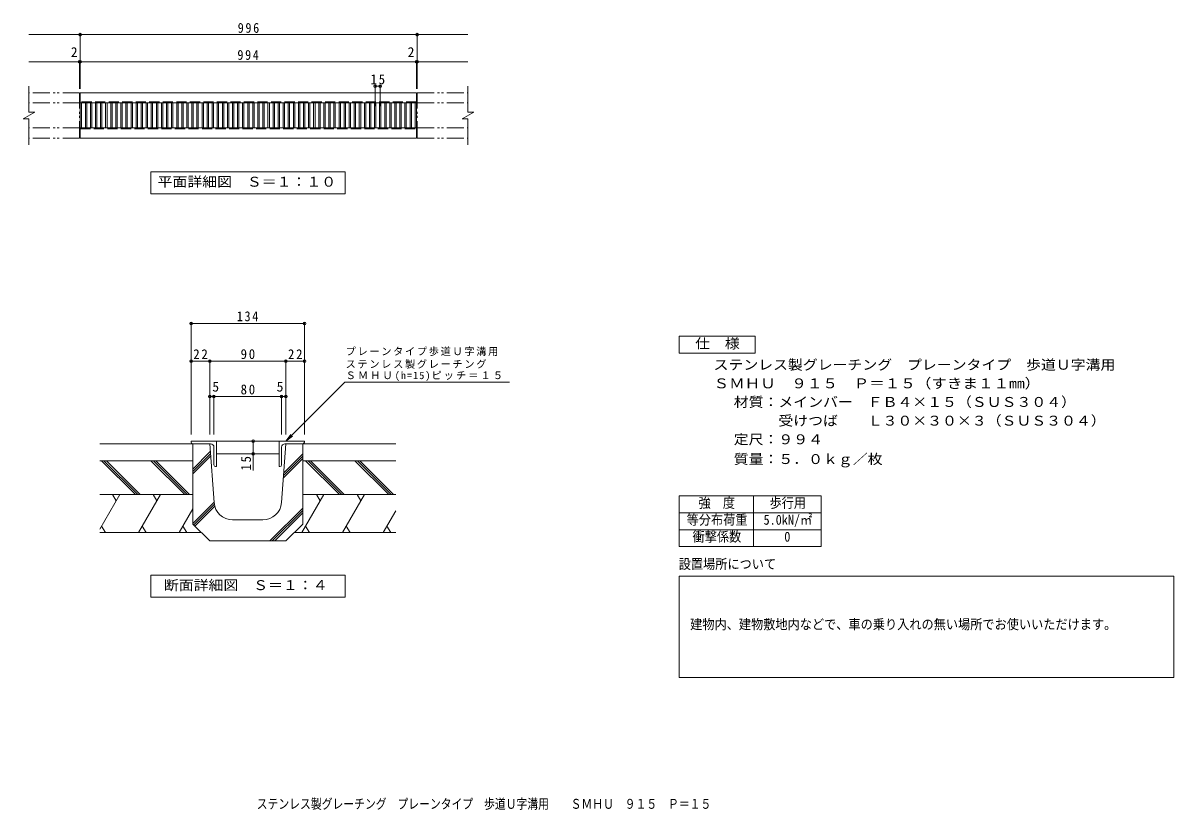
# Model space of a CAD drawing. Units: millimetres, scale not verified, with parts at other scales. Extents: x -647 to 714, y -545 to 386.
import ezdxf
from ezdxf.enums import TextEntityAlignment as Align

# ---------------------------------------------------------------- set-up
doc = ezdxf.new("R2010")
doc.units = ezdxf.units.MM
doc.header["$LTSCALE"] = 4
doc.header["$PDMODE"] = 32
doc.header["$PDSIZE"] = 3.2
doc.linetypes.add('DASHED3', pattern=[4, 3, -1])
doc.linetypes.add('DOUBLE_CHAIN1', pattern=[8.8, 5, -1, 0.6, -0.6, 0.6, -1])
for name, color, linetype, lineweight in [('A-0', 6, 'Continuous', 9), ('A-4', 2, 'Continuous', 9), ('A-5', 7, 'Continuous', 9), ('C-1', 2, 'Continuous', 9), ('C-2', 3, 'Continuous', 9), ('C-4', 7, 'Continuous', 9), ('C-5', 7, 'Continuous', 9)]:
    doc.layers.add(name, color=color, linetype=linetype, lineweight=lineweight)
doc.layers.add('F-5_F-5ﾚｲﾔ', color=2, linetype='Continuous')
doc.styles.add('ＭＳ ゴシック', font='')
doc.styles.get('ＭＳ ゴシック').set_extended_font_data('MS Gothic')

msp = doc.modelspace()

# ---------------------------------------------------------------- linework, layer by layer
at = {"layer": 'A-0', "color": 7}
for p, q in [((-448.07, 32.088), (-448.07, -100.583)), ((-448.07, 30.888), (-314.07, 30.888)), ((-314.07, 32.088), (-314.07, -100.583)), ((-426.07, -12.641), (-426.07, -100.583)), ((-336.07, -12.641), (-336.07, -100.583)), ((-426.07, -13.841), (-448.07, -13.841)), ((-336.07, -13.841), (-426.07, -13.841)), ((-314.07, -13.841), (-336.07, -13.841)), ((-336.07, -108.583), (-266.283, -38.796)), ((-266.283, -38.796), (-71.53, -38.796)), ((-421.07, -55.716), (-426.07, -55.716)), ((-421.07, -54.516), (-421.07, -100.583)), ((-341.07, -55.716), (-421.07, -55.716)), ((-341.07, -54.516), (-341.07, -100.583)), ((-336.07, -55.716), (-341.07, -55.716)), ((-374.846, -108.583), (-374.846, -123.583)), ((-336.07, -108.583), (-329.982, -100.65)), ((-336.07, -108.583), (-328.136, -102.496)), ((-374.846, -123.583), (-374.846, -143.311))]:
    msp.add_line(p, q, dxfattribs=at)
at = {"layer": 'A-0', "color": 3}
for p, q in [((-418.07, -108.583), (-448.07, -108.583)), ((-448.07, -109.583), (-448.07, -108.583)), ((-418.07, -108.583), (-418.07, -138.583)), ((-344.07, -108.583), (-418.07, -108.583)), ((-344.07, -108.583), (-344.07, -138.583)), ((-344.07, -108.583), (-314.07, -108.583)), ((-314.07, -109.583), (-314.07, -108.583)), ((-446.07, -111.583), (-425.07, -111.583)), ((-421.07, -136.583), (-421.07, -115.583)), ((-341.07, -136.583), (-341.07, -115.583)), ((-316.07, -111.583), (-337.07, -111.583)), ((-418.07, -123.583), (-344.07, -123.583)), ((-419.07, -138.583), (-418.07, -138.583)), ((-343.07, -138.583), (-344.07, -138.583))]:
    msp.add_line(p, q, dxfattribs=at)
at = {"layer": 'A-0'}
for p, q in [((-556.07, -111.583), (-446.07, -111.583)), ((-446.07, -111.583), (-446.07, -206.583)), ((-446.07, -141.484), (-425.392, -120.806)), ((-336.07, -111.583), (-341.189, -181.197)), ((-206.07, -111.583), (-336.07, -111.583)), ((-556.07, -131.583), (-446.07, -131.583)), ((-513.96, -171.583), (-553.96, -131.583)), ((-511.131, -171.583), (-551.131, -131.583)), ((-508.303, -171.583), (-548.303, -131.583)), ((-455.581, -171.583), (-495.58, -131.583)), ((-452.752, -171.583), (-492.752, -131.583)), ((-449.924, -171.583), (-489.924, -131.583)), ((-446.07, -144.312), (-425.198, -123.44)), ((-446.07, -147.141), (-425.004, -126.075)), ((-339.051, -152.121), (-316.07, -129.141)), ((-338.826, -149.069), (-316.07, -126.312)), ((-338.602, -146.016), (-316.07, -123.484)), ((-206.07, -131.583), (-316.07, -131.583)), ((-272.662, -171.583), (-312.662, -131.583)), ((-269.833, -171.583), (-309.833, -131.583)), ((-267.005, -171.583), (-307.005, -131.583)), ((-214.283, -171.583), (-254.283, -131.583)), ((-211.454, -171.583), (-251.454, -131.583)), ((-208.626, -171.583), (-248.626, -131.583)), ((-532.355, -171.583), (-556.07, -212.659)), ((-556.07, -171.583), (-446.07, -171.583)), ((-541.182, -171.583), (-536.769, -179.228)), ((-484.28, -171.583), (-510.261, -216.583)), ((-493.107, -171.583), (-488.694, -179.228)), ((-291.057, -171.583), (-317.038, -216.583)), ((-206.07, -171.583), (-316.07, -171.583)), ((-299.885, -171.583), (-295.471, -179.228)), ((-242.982, -171.583), (-268.963, -216.583)), ((-251.81, -171.583), (-247.396, -179.228)), ((-446.07, -188.67), (-462.186, -216.583)), ((-446.07, -205.777), (-420.983, -180.69)), ((-445.059, -207.594), (-420.705, -183.24)), ((-443.645, -209.009), (-420.186, -185.55)), ((-354.876, -226.583), (-316.07, -187.777)), ((-399.011, -201.583), (-363.129, -201.583)), ((-352.048, -226.583), (-316.07, -190.606)), ((-349.219, -226.583), (-316.07, -193.434)), ((-206.07, -190.918), (-220.888, -216.583)), ((-436.07, -216.583), (-556.07, -216.583)), ((-549.508, -216.583), (-553.922, -208.938)), ((-501.433, -216.583), (-505.847, -208.938)), ((-453.358, -216.583), (-457.772, -208.938)), ((-446.07, -206.583), (-426.07, -226.583)), ((-206.07, -216.583), (-326.07, -216.583)), ((-308.211, -216.583), (-312.624, -208.938)), ((-260.135, -216.583), (-264.549, -208.938)), ((-212.06, -216.583), (-216.474, -208.938)), ((-426.07, -226.583), (-336.07, -226.583))]:
    msp.add_line(p, q, dxfattribs=at)
for points in [[(-446.07, -111.583), (-426.07, -111.583), (-420.951, -181.197)], [(-316.07, -111.583), (-316.07, -206.583), (-336.07, -226.583)]]:
    msp.add_lwpolyline(points, dxfattribs=at)
at = {"layer": 'A-0', "color": 7}
msp.add_lwpolyline([(-495.772, -293.198), (-495.772, -267.198), (-265.772, -267.198), (-265.772, -293.198)], close=True, dxfattribs=at)
at = {"layer": 'A-0', "color": 3}
for centre, radius, start, end in [((-446.07, -109.583), 2, 180, 270), ((-425.07, -115.583), 4, 0, 90), ((-337.07, -115.583), 4, 90, 180), ((-316.07, -109.583), 2, 270, 0), ((-419.07, -136.583), 2, 180, 270), ((-343.07, -136.583), 2, 270, 0)]:
    msp.add_arc(centre, radius, start, end, dxfattribs=at)
at = {"layer": 'A-0'}
for centre, start, end in [((-399.011, -179.583), 184.20536, 270), ((-363.129, -179.583), 270, 355.79464)]:
    msp.add_arc(centre, 22, start, end, dxfattribs=at)
at = {"layer": 'A-0', "color": 7}
for p in [(-448.07, 30.888), (-314.07, 30.888), (-448.07, -13.841), (-426.07, -13.841), (-336.07, -13.841), (-314.07, -13.841), (-426.07, -55.716), (-421.07, -55.716), (-341.07, -55.716), (-336.07, -55.716), (-374.846, -108.583), (-374.846, -123.583)]:
    msp.add_point(p, dxfattribs=at)
at = {"layer": 'A-4'}
for p, q in [((128.94, -173.257), (296.94, -173.257)), ((128.94, -173.257), (128.94, -233.257)), ((216.94, -173.257), (216.94, -233.257)), ((296.94, -173.257), (296.94, -233.257)), ((128.94, -193.257), (296.94, -193.257)), ((128.94, -213.257), (296.94, -213.257)), ((128.94, -233.257), (296.94, -233.257)), ((128.94, -387.898), (128.94, -268.031))]:
    msp.add_line(p, q, dxfattribs=at)
msp.add_lwpolyline([(128.94, -268.031), (714.315, -268.031), (714.315, -387.898), (128.94, -387.898)], dxfattribs=at)
at = {"layer": 'A-5'}
msp.add_lwpolyline([(128.94, -4.27), (128.94, 15.73), (218.94, 15.73), (218.94, -4.27)], close=True, dxfattribs=at)
at = {"layer": 'C-1', "linetype": 'DOUBLE_CHAIN1'}
for p, q in [((-579.972, 303.687), (-639.972, 303.687)), ((-579.972, 250.087), (-579.972, 303.687)), ((-180.772, 303.687), (-120.772, 303.687)), ((-180.772, 250.087), (-180.772, 303.687)), ((-579.972, 291.687), (-639.972, 291.687)), ((-180.772, 291.687), (-120.772, 291.687)), ((-579.972, 262.087), (-639.972, 262.087)), ((-180.772, 262.087), (-120.772, 262.087)), ((-579.972, 250.087), (-639.972, 250.087)), ((-180.772, 250.087), (-120.772, 250.087))]:
    msp.add_line(p, q, dxfattribs=at)
at = {"layer": 'C-1'}
for p, q in [((-181.572, 303.687), (-579.172, 303.687)), ((-579.172, 291.687), (-579.172, 303.687)), ((-181.572, 303.687), (-181.572, 291.687)), ((-181.572, 291.687), (-579.172, 291.687)), ((-646.9, 272.887), (-633.044, 280.887)), ((-127.7, 272.887), (-113.844, 280.887)), ((-579.172, 262.087), (-181.572, 262.087)), ((-579.172, 250.087), (-579.172, 262.087)), ((-181.572, 262.087), (-181.572, 250.087)), ((-579.172, 250.087), (-181.572, 250.087))]:
    msp.add_line(p, q, dxfattribs=at)
at = {"layer": 'C-1', "linetype": 'DASHED3'}
for p, q in [((-181.572, 292.887), (-579.172, 292.887)), ((-579.172, 260.887), (-181.572, 260.887))]:
    msp.add_line(p, q, dxfattribs=at)
at = {"layer": 'C-1'}
for points in [[(-639.972, 311.687), (-639.972, 280.887), (-633.044, 280.887)], [(-120.772, 311.687), (-120.772, 280.887), (-113.844, 280.887)], [(-646.9, 272.887), (-639.972, 272.887), (-639.972, 242.087)], [(-127.7, 272.887), (-120.772, 272.887), (-120.772, 242.087)]]:
    msp.add_lwpolyline(points, dxfattribs=at)
at = {"layer": 'C-2'}
for p, q in [((-579.172, 291.687), (-579.172, 262.087)), ((-577.572, 291.687), (-577.572, 262.087)), ((-573.172, 291.687), (-573.172, 262.087)), ((-571.572, 291.687), (-571.572, 262.087)), ((-567.172, 291.687), (-567.172, 262.087)), ((-565.572, 291.687), (-565.572, 262.087)), ((-561.171, 291.687), (-561.171, 262.087)), ((-559.572, 291.687), (-559.572, 262.087)), ((-555.172, 291.687), (-555.172, 262.087)), ((-553.571, 291.687), (-553.571, 262.087)), ((-549.172, 291.687), (-549.172, 262.087)), ((-547.572, 291.687), (-547.572, 262.087)), ((-543.172, 291.687), (-543.172, 262.087)), ((-541.572, 291.687), (-541.572, 262.087)), ((-537.172, 291.687), (-537.172, 262.087)), ((-535.572, 291.687), (-535.572, 262.087)), ((-531.171, 291.687), (-531.171, 262.087)), ((-529.571, 291.687), (-529.571, 262.087)), ((-525.171, 291.687), (-525.171, 262.087)), ((-523.571, 291.687), (-523.571, 262.087)), ((-519.172, 291.687), (-519.172, 262.087)), ((-517.571, 291.687), (-517.571, 262.087)), ((-513.172, 291.687), (-513.172, 262.087)), ((-511.572, 291.687), (-511.572, 262.087)), ((-507.172, 291.687), (-507.172, 262.087)), ((-505.572, 291.687), (-505.572, 262.087)), ((-501.171, 291.687), (-501.171, 262.087)), ((-499.572, 291.687), (-499.572, 262.087)), ((-495.171, 291.687), (-495.171, 262.087)), ((-493.572, 291.687), (-493.572, 262.087)), ((-489.172, 291.687), (-489.172, 262.087)), ((-487.571, 291.687), (-487.571, 262.087)), ((-483.171, 291.687), (-483.171, 262.087)), ((-481.571, 291.687), (-481.571, 262.087)), ((-477.172, 291.687), (-477.172, 262.087)), ((-475.572, 291.687), (-475.572, 262.087)), ((-471.171, 291.687), (-471.171, 262.087)), ((-469.572, 291.687), (-469.572, 262.087)), ((-465.171, 291.687), (-465.171, 262.087)), ((-463.572, 291.687), (-463.572, 262.087)), ((-459.172, 291.687), (-459.172, 262.087)), ((-457.571, 291.687), (-457.571, 262.087)), ((-453.171, 291.687), (-453.171, 262.087)), ((-451.571, 291.687), (-451.571, 262.087)), ((-447.171, 291.687), (-447.171, 262.087)), ((-445.571, 291.687), (-445.571, 262.087)), ((-441.172, 291.687), (-441.172, 262.087)), ((-439.572, 291.687), (-439.572, 262.087)), ((-435.171, 291.687), (-435.171, 262.087)), ((-433.572, 291.687), (-433.572, 262.087)), ((-429.171, 291.687), (-429.171, 262.087)), ((-427.571, 291.687), (-427.571, 262.087)), ((-423.172, 291.687), (-423.172, 262.087)), ((-421.571, 291.687), (-421.571, 262.087)), ((-417.172, 291.687), (-417.172, 262.087)), ((-415.571, 291.687), (-415.571, 262.087)), ((-411.172, 291.687), (-411.172, 262.087)), ((-409.572, 291.687), (-409.572, 262.087)), ((-405.171, 291.687), (-405.171, 262.087)), ((-403.571, 291.687), (-403.571, 262.087)), ((-399.171, 291.687), (-399.171, 262.087)), ((-397.572, 291.687), (-397.572, 262.087)), ((-393.171, 291.687), (-393.171, 262.087)), ((-391.571, 291.687), (-391.571, 262.087)), ((-387.172, 291.687), (-387.172, 262.087)), ((-385.571, 291.687), (-385.571, 262.087)), ((-381.172, 291.687), (-381.172, 262.087)), ((-379.571, 291.687), (-379.571, 262.087)), ((-375.172, 291.687), (-375.172, 262.087)), ((-373.571, 291.687), (-373.571, 262.087)), ((-369.171, 291.687), (-369.171, 262.087)), ((-367.572, 291.687), (-367.572, 262.087)), ((-363.171, 291.687), (-363.171, 262.087)), ((-361.571, 291.687), (-361.571, 262.087)), ((-357.172, 291.687), (-357.172, 262.087)), ((-355.571, 291.687), (-355.571, 262.087)), ((-351.172, 291.687), (-351.172, 262.087)), ((-349.571, 291.687), (-349.571, 262.087)), ((-345.172, 291.687), (-345.172, 262.087)), ((-343.572, 291.687), (-343.572, 262.087)), ((-339.171, 291.687), (-339.171, 262.087)), ((-337.572, 291.687), (-337.572, 262.087)), ((-333.171, 291.687), (-333.171, 262.087)), ((-331.571, 291.687), (-331.571, 262.087)), ((-327.172, 291.687), (-327.172, 262.087)), ((-325.571, 291.687), (-325.571, 262.087)), ((-321.171, 291.687), (-321.171, 262.087)), ((-319.571, 291.687), (-319.571, 262.087)), ((-315.171, 291.687), (-315.171, 262.087)), ((-313.571, 291.687), (-313.571, 262.087)), ((-309.171, 291.687), (-309.171, 262.087)), ((-307.571, 291.687), (-307.571, 262.087)), ((-303.171, 291.687), (-303.171, 262.087)), ((-301.571, 291.687), (-301.571, 262.087)), ((-297.171, 291.687), (-297.171, 262.087)), ((-295.571, 291.687), (-295.571, 262.087)), ((-291.172, 291.687), (-291.172, 262.087)), ((-289.571, 291.687), (-289.571, 262.087)), ((-285.172, 291.687), (-285.172, 262.087)), ((-283.571, 291.687), (-283.571, 262.087)), ((-279.172, 291.687), (-279.172, 262.087)), ((-277.571, 291.687), (-277.571, 262.087)), ((-273.171, 291.687), (-273.171, 262.087)), ((-271.571, 291.687), (-271.571, 262.087)), ((-267.171, 291.687), (-267.171, 262.087)), ((-265.571, 291.687), (-265.571, 262.087)), ((-261.172, 291.687), (-261.172, 262.087)), ((-259.571, 291.687), (-259.571, 262.087)), ((-255.171, 291.687), (-255.171, 262.087)), ((-253.571, 291.687), (-253.571, 262.087)), ((-249.172, 291.687), (-249.172, 262.087)), ((-247.571, 291.687), (-247.571, 262.087)), ((-243.171, 291.687), (-243.171, 262.087)), ((-241.571, 291.687), (-241.571, 262.087)), ((-237.171, 291.687), (-237.171, 262.087)), ((-235.571, 291.687), (-235.571, 262.087)), ((-231.171, 291.687), (-231.171, 262.087)), ((-229.571, 291.687), (-229.571, 262.087)), ((-225.171, 291.687), (-225.171, 262.087)), ((-223.571, 291.687), (-223.571, 262.087)), ((-219.172, 291.687), (-219.172, 262.087)), ((-217.571, 291.687), (-217.571, 262.087)), ((-213.171, 291.687), (-213.171, 262.087)), ((-211.572, 291.687), (-211.572, 262.087)), ((-207.171, 291.687), (-207.171, 262.087)), ((-205.572, 291.687), (-205.572, 262.087)), ((-201.171, 291.687), (-201.171, 262.087)), ((-199.571, 291.687), (-199.571, 262.087)), ((-195.171, 291.687), (-195.171, 262.087)), ((-193.571, 291.687), (-193.571, 262.087)), ((-189.171, 291.687), (-189.171, 262.087)), ((-187.571, 291.687), (-187.571, 262.087)), ((-183.172, 291.687), (-183.172, 262.087)), ((-181.572, 291.687), (-181.572, 262.087))]:
    msp.add_line(p, q, dxfattribs=at)
at = {"layer": 'C-4'}
for p, q in [((-639.972, 372.486), (-120.772, 372.486)), ((-579.172, 308.487), (-579.172, 373.687)), ((-180.772, 308.487), (-180.772, 373.687)), ((-639.972, 340.487), (-120.772, 340.487)), ((-579.972, 308.487), (-579.972, 341.687)), ((-181.572, 308.487), (-181.572, 341.687)), ((-230.371, 287.687), (-230.371, 312.887)), ((-230.371, 311.687), (-224.371, 311.687)), ((-224.371, 287.687), (-224.371, 312.887))]:
    msp.add_line(p, q, dxfattribs=at)
for p in [(-579.172, 372.486), (-180.772, 372.486), (-579.972, 340.487), (-579.172, 340.487), (-181.572, 340.487), (-180.772, 340.487), (-230.371, 311.687), (-224.371, 311.687)]:
    msp.add_point(p, dxfattribs=at)
at = {"layer": 'C-5'}
msp.add_lwpolyline([(-495.772, 184.087), (-495.772, 210.087), (-265.772, 210.087), (-265.772, 184.087)], close=True, dxfattribs=at)

# ---------------------------------------------------------------- texts
at = {"layer": 'A-0', "color": 2, "style": 'ＭＳ ゴシック'}
for p in [(-423.008, -53.316), (-346.921, -53.316)]:
    msp.add_text('5', height=11.73, dxfattribs=at).set_placement(p, align=Align.BOTTOM_LEFT)
at = {"layer": 'A-0', "color": 7, "style": 'ＭＳ ゴシック', "width": 0.9}
for s, p in [('設置場所について', (128.587, -263.179)), ('建物内、建物敷地内などで、車の乗り入れの無い場所でお使いいただけます。', (142.12, -334.503))]:
    msp.add_text(s, height=11.73, dxfattribs=at).set_placement(p, align=Align.BOTTOM_LEFT)
at = {"layer": 'A-0', "color": 2, "style": 'ＭＳ ゴシック', "width": 1.1}
msp.add_text('断面詳細図\u3000Ｓ＝１：４', height=11.73, dxfattribs=at).set_placement((-480.264, -288.198), align=Align.BOTTOM_LEFT)
at = {"layer": 'A-0', "color": 2, "char_height": 11.73, "attachment_point": 7, "style": 'ＭＳ ゴシック'}
for s, insert in [('\\T1.27;\\W0.9;134', (-394.07, 33.288)), ('\\T1.27;\\W0.95;22', (-445.57, -11.441)), ('\\T1.27;\\W0.95;90', (-389.57, -11.441)), ('\\T1.27;\\W0.95;22', (-333.57, -11.441)), ('\\T1.27;\\W0.95;80', (-389.57, -53.316))]:
    msp.add_mtext(s, dxfattribs=dict(at, insert=insert))
at = {"layer": 'A-0', "color": 7, "char_height": 8.798, "attachment_point": 7, "style": 'ＭＳ ゴシック'}
for s, insert in [('\\T1.17;プレーンタイプ歩道Ｕ字溝用', (-265.321, -7.746)), ('\\T1.17;ステンレス製グレーチング', (-265.32, -22.733)), ('\\T1.21;ＳＭＨＵ(h=15)ピッチ＝１５', (-265.32, -37.388))]:
    msp.add_mtext(s, dxfattribs=dict(at, insert=insert))
at = {"layer": 'A-0', "color": 2, "insert": (-377.246, -143.282), "char_height": 11.73, "attachment_point": 7, "rotation": 90, "style": 'ＭＳ ゴシック'}
msp.add_mtext('\\T1.27;\\W0.95;15', dxfattribs=at)
at = {"layer": 'A-5', "color": 2, "style": 'ＭＳ ゴシック'}
for s, width, p in [('仕\u3000様', 1.1, (147.94, -2.27)), ('ステンレス製グレーチング\u3000プレーンタイプ\u3000歩道Ｕ字溝用', 1.1, (169.776, -27.439)), ('ＳＭＨＵ\u3000９１５\u3000Ｐ＝１５（すきま１１mm）', 1.15, (169.776, -49.439)), ('材質：メインバー\u3000ＦＢ４×１５（ＳＵＳ３０４）', 1.1, (193.661, -71.439)), ('\u3000\u3000\u3000受けつば\u3000\u3000Ｌ３０×３０×３（ＳＵＳ３０４）', 1.1, (193.661, -93.619)), ('定尺：９９４', 1.1, (193.661, -115.619)), ('質量：５．０ｋｇ／枚', 1.1, (193.661, -139.047))]:
    msp.add_text(s, height=11.73, dxfattribs=dict(at, width=width)).set_placement(p, align=Align.BOTTOM_LEFT)
at = {"layer": 'A-5', "style": 'ＭＳ ゴシック', "width": 0.9}
for s, p in [('強\u3000度', (151.94, -190.857)), ('歩行用', (235.94, -190.857)), ('等分布荷重', (137.94, -210.857)), ('5.0kN/㎡', (228.94, -210.857)), ('衝撃係数', (144.94, -230.857)), ('0', (253.44, -230.857))]:
    msp.add_text(s, height=11.73, dxfattribs=at).set_placement(p, align=Align.BOTTOM_LEFT)
at = {"layer": 'C-4', "color": 2, "style": 'ＭＳ ゴシック'}
for p in [(-590.356, 342.486), (-191.956, 342.486)]:
    msp.add_text('2', height=11.73, dxfattribs=at).set_placement(p, align=Align.BOTTOM_LEFT)
at = {"layer": 'C-4', "color": 2, "char_height": 11.73, "attachment_point": 7, "style": 'ＭＳ ゴシック'}
for s, insert in [('\\T1.27;\\W0.9;996', (-392.972, 374.487)), ('\\T1.27;\\W0.9;994', (-393.371, 342.486)), ('\\T1.27;\\W0.95;15', (-235.871, 313.687))]:
    msp.add_mtext(s, dxfattribs=dict(at, insert=insert))
at = {"layer": 'C-5', "color": 2, "style": 'ＭＳ ゴシック', "width": 1.1}
msp.add_text('平面詳細図\u3000Ｓ＝１：１０', height=11.73, dxfattribs=at).set_placement((-487.772, 189.087), align=Align.BOTTOM_LEFT)
at = {"layer": 'F-5_F-5ﾚｲﾔ', "style": 'ＭＳ ゴシック', "width": 0.8}
msp.add_text('ステンレス製グレーチング\u3000プレーンタイプ\u3000歩道Ｕ字溝用\u3000\u3000ＳＭＨＵ\u3000９１５\u3000Ｐ＝１５', height=11.73, dxfattribs=at).set_placement((-370.476, -546.95), align=Align.BOTTOM_LEFT)

doc.saveas('drawing.dxf')
